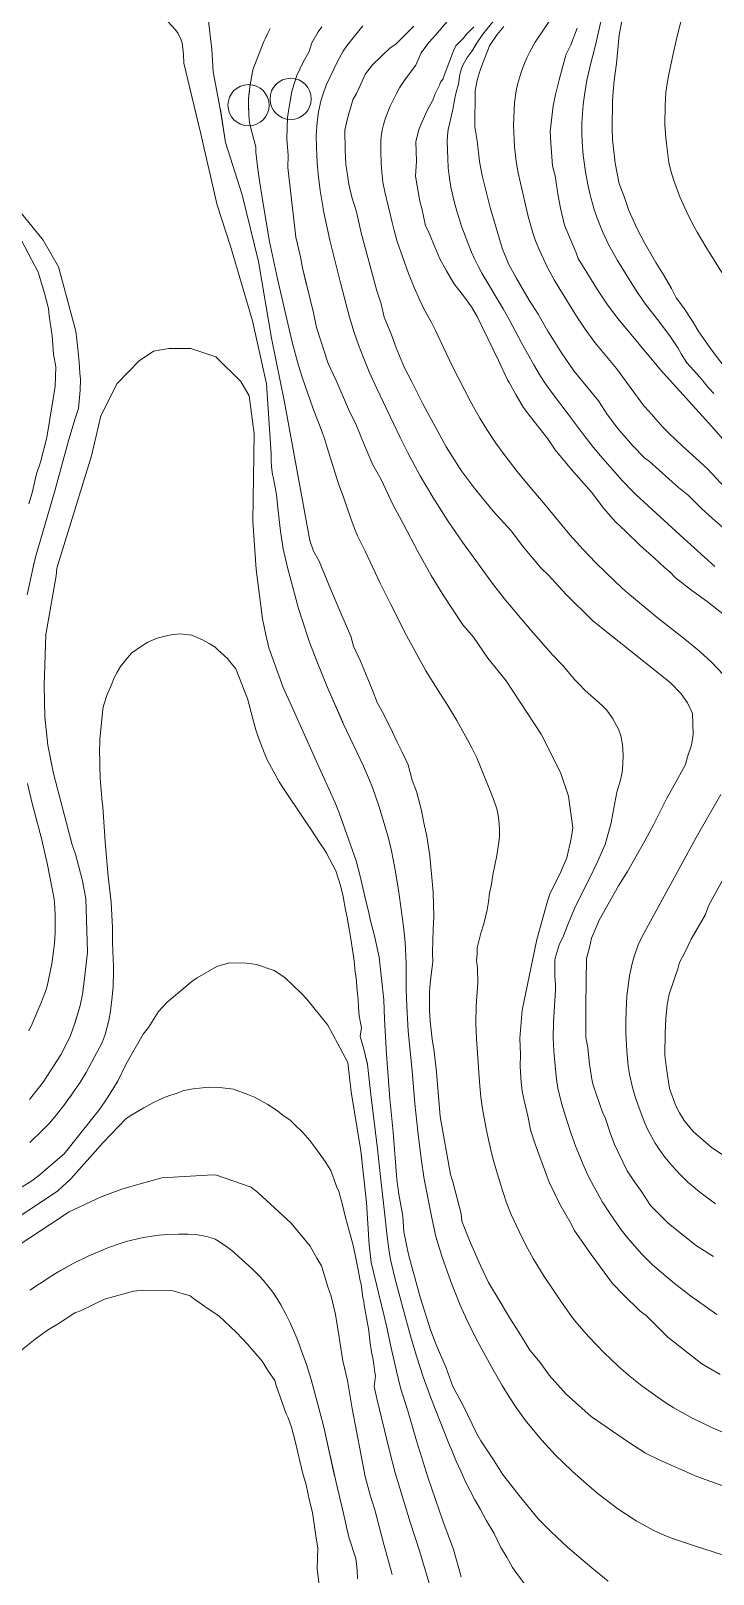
# Model space of a CAD drawing. Header units: metres. Extents: x 548946 to 557077, y 1838800 to 1845419.
# Drawn here: x 552328 to 552560, y 1842177 to 1842701 of the extents above; entities that cross this region are included whole.
import ezdxf

# ---------------------------------------------------------------- set-up
doc = ezdxf.new("R2010")
doc.units = ezdxf.units.M
doc.header["$LTSCALE"] = 28
doc.header["$PDMODE"] = 32
doc.header["$PDSIZE"] = 14
doc.layers.add('1', color=7, linetype='Continuous', lineweight=13)
doc.layers.add('2', color=7, linetype='Continuous', lineweight=13)

msp = doc.modelspace()

# ---------------------------------------------------------------- linework, layer by layer
at = {"layer": '1'}
for points in [[(552327.3, 1842734.27), (552333.55, 1842732.95), (552337.24, 1842731.85), (552346.67, 1842729.37), (552349.63, 1842727.93), (552355.43, 1842726.05), (552362.13, 1842723.01), (552365.87, 1842721.4), (552371.29, 1842718.47), (552374.25, 1842717.03), (552377.27, 1842715.08), (552378.89, 1842714.25), (552379.73, 1842713.59), (552381.46, 1842711.75), (552384.26, 1842709.53), (552387.39, 1842706.59), (552388.56, 1842705.2), (552389.25, 1842699.18), (552389.85, 1842694.53), (552390.2, 1842686.86), (552392.67, 1842674.32), (552392.71, 1842674.08)], [(552384.4, 1842672.82), (552380.27, 1842689.77), (552380.13, 1842692.75), (552379.68, 1842696.69), (552379.21, 1842698.13), (552378.31, 1842699.93), (552377.47, 1842701.13), (552374.86, 1842703.92), (552371.13, 1842706.89), (552370.14, 1842707.67), (552366.89, 1842709.89), (552364.63, 1842711.33), (552361.41, 1842713.36), (552358.97, 1842714.58), (552357.79, 1842715.34), (552356.65, 1842715.71), (552349.26, 1842718.35), (552344.07, 1842719.26), (552339.49, 1842720.03), (552335.15, 1842720.43), (552332.54, 1842720.53), (552328.8, 1842720.1), (552326.15, 1842719.7)], [(552527.7, 1842694.49), (552528.16, 1842699.42), (552529.09, 1842704.61), (552529.47, 1842707.96), (552530.62, 1842713.43), (552531.46, 1842716.87)], [(552519.36, 1842693.23), (552520.44, 1842697.38), (552522.14, 1842704.97), (552523.79, 1842711.65)], [(552388.78, 1842703.3), (552389.25, 1842699.18), (552389.85, 1842694.53), (552390.2, 1842686.86), (552392.67, 1842674.32), (552394.42, 1842662.82), (552400.06, 1842645.06), (552405.69, 1842622.47), (552410.08, 1842596.41), (552414.46, 1842574.7), (552423.1, 1842527.73), (552424.28, 1842524.05), (552426.19, 1842520.72), (552429.52, 1842512.61)], [(552416.56, 1842677.68), (552416.99, 1842680.15), (552417.71, 1842682.77), (552418.65, 1842685.67), (552420.69, 1842689.97), (552422.8, 1842693.77), (552423.74, 1842696.67), (552425.85, 1842700.47), (552427.18, 1842702.15)], [(552439.68, 1842681.18), (552441.96, 1842686.2), (552444.4, 1842689.28), (552450.35, 1842695.04), (552452.24, 1842696.27), (552458.41, 1842702.32)], [(552454.92, 1842683.49), (552455.86, 1842684.9), (552459.04, 1842689.09), (552460.93, 1842693.33), (552462.76, 1842695.96), (552463.54, 1842696.92), (552465.79, 1842699.26), (552470.33, 1842704.7)], [(552478.75, 1842702.2), (552476.25, 1842699.63), (552475.14, 1842698.23), (552472.64, 1842695.66), (552471.81, 1842694.04), (552468.72, 1842685.57)], [(552474.17, 1842686.4), (552474.59, 1842687.94), (552475.05, 1842689.11), (552476.55, 1842691.68), (552478.17, 1842694.02), (552479.88, 1842696.8), (552481.6, 1842699.32), (552482.68, 1842700.73), (552485.71, 1842704.45)], [(552495.96, 1842689.69), (552496.74, 1842691.59), (552497.76, 1842693.67), (552499.64, 1842696.9), (552506.21, 1842706.68)], [(552513.88, 1842701.65), (552511.72, 1842696.07), (552510.06, 1842692.83), (552509.78, 1842691.78)], [(552419.23, 1842504.63), (552415.47, 1842518.51), (552414.01, 1842524.92), (552413.13, 1842530.9), (552412.24, 1842538.65), (552411.8, 1842543.34), (552410.78, 1842548.77), (552410.42, 1842550.13), (552410.02, 1842552.77), (552409.97, 1842554.96), (552409.92, 1842557.15), (552408.34, 1842580.91), (552403.56, 1842602.33), (552396.18, 1842627.64), (552391.61, 1842641.57), (552385.98, 1842666.31), (552380.27, 1842689.77), (552380.13, 1842692.75), (552379.68, 1842696.69), (552379.21, 1842698.13), (552378.31, 1842699.93), (552377.47, 1842701.13)], [(552409.55, 1842701.6), (552408.83, 1842700.03), (552407.85, 1842698.12), (552407.46, 1842697.17), (552405.6, 1842692.57), (552404.6, 1842689.96), (552403.77, 1842687.57), (552402.74, 1842681.77), (552402.29, 1842677.82), (552402.25, 1842676.42), (552402.27, 1842675.52)], [(552509.78, 1842691.78), (552507.75, 1842684.18), (552506.54, 1842679.21), (552505.71, 1842675.31), (552504.68, 1842666.55), (552504.86, 1842662.76), (552505.5, 1842654.96), (552506.41, 1842651.5), (552507.43, 1842644.76), (552508.17, 1842640.52), (552509.58, 1842634.84), (552513.46, 1842625.38), (552514.19, 1842623.43), (552521.03, 1842612.52)], [(552558.6, 1842579.45), (552555.64, 1842583.05), (552551.13, 1842588.02), (552549.14, 1842591.11), (552547.99, 1842593.15), (552545.49, 1842596.89), (552541.9, 1842601.75), (552536.75, 1842608.46), (552533.65, 1842612.98), (552530.45, 1842618.01), (552527.55, 1842622.83), (552524.65, 1842627.99), (552522.45, 1842632.67), (552520.67, 1842637.2), (552519.66, 1842640.1), (552518.46, 1842644.15), (552518.12, 1842645.55), (552517.46, 1842648.62), (552516.71, 1842652.94), (552515.9, 1842658.57), (552515.5, 1842663.11), (552515.41, 1842666.17), (552515.43, 1842669.39), (552515.89, 1842675.73), (552516.41, 1842679.76), (552517.18, 1842684.05), (552518.71, 1842690.72), (552519.36, 1842693.23)], [(552565.45, 1842584.52), (552559.46, 1842592.48), (552555.2, 1842598.6), (552553.01, 1842602.16), (552549.93, 1842606.89), (552547.52, 1842610.17), (552545.89, 1842613.28), (552543.37, 1842617.57), (552540.57, 1842622.08), (552536.75, 1842628.75), (552534.17, 1842633.54), (552531.42, 1842639.83), (552529.9, 1842644.23), (552528.1, 1842648.85), (552526.8, 1842655.82), (552525.88, 1842663.84), (552525.7, 1842667.63), (552525.89, 1842677.06), (552526.05, 1842680.12), (552526.37, 1842683.97), (552527.24, 1842689.66), (552527.7, 1842694.49)], [(552560.59, 1842518.89), (552550.03, 1842528.4), (552533.93, 1842543.2), (552532.74, 1842544.35), (552529.17, 1842548.11), (552521.83, 1842556.48), (552519.41, 1842559.35), (552516.23, 1842563.38), (552510.84, 1842570.66), (552505.46, 1842577.61), (552503.34, 1842580.62), (552501.43, 1842583.53), (552499.13, 1842587.33), (552494.78, 1842595.05), (552490.8, 1842602.75), (552488.74, 1842606.42), (552481.52, 1842618.45), (552480.23, 1842620.83), (552478.97, 1842623.38), (552477.95, 1842625.66), (552476.71, 1842628.75), (552474.7, 1842634.15), (552472.98, 1842639.57), (552472.11, 1842642.8), (552471.06, 1842647.29), (552470.56, 1842649.87), (552470.33, 1842651.54), (552470.06, 1842654.24), (552469.88, 1842657.46), (552469.73, 1842663.22), (552469.81, 1842665.12), (552470.04, 1842667.3), (552471.6, 1842674.08), (552472.17, 1842677.21), (552472.78, 1842680.01), (552473.5, 1842682.62), (552474.05, 1842685.94), (552474.17, 1842686.4)], [(552563.89, 1842545.82), (552558.22, 1842551.97), (552555.44, 1842554.57), (552549.35, 1842560.02), (552545.11, 1842564.01), (552542.98, 1842566.24), (552538.23, 1842571.62), (552536.44, 1842573.41), (552527.19, 1842586.12), (552519.86, 1842594.96), (552516.53, 1842599.5), (552513.63, 1842603.91), (552507.65, 1842613.6), (552506.07, 1842616.22), (552503.76, 1842620.43), (552500.92, 1842626.51), (552499.74, 1842629.48), (552498.79, 1842632.14), (552497.17, 1842637.79), (552494.56, 1842649.03), (552493.82, 1842652.51), (552493.18, 1842656.4), (552492.6, 1842661.44), (552492.42, 1842663.79), (552492.27, 1842668.73), (552492.61, 1842676.28), (552493.15, 1842680.46), (552493.59, 1842682.53), (552494.58, 1842685.97), (552495.25, 1842687.95), (552495.96, 1842689.69)], [(552495.68, 1842525.42), (552491.48, 1842531.03), (552485.38, 1842537.7), (552478.89, 1842545.6), (552474.41, 1842551.44), (552469.42, 1842559.51), (552461.4, 1842574.09), (552457.75, 1842581.55), (552455.17, 1842586.33), (552452.36, 1842593.13), (552450.84, 1842597.53), (552448.37, 1842603.6), (552447.35, 1842608.05), (552445.83, 1842612.45), (552440.52, 1842632.17), (552438.94, 1842639.36), (552437.36, 1842644.26), (552436.34, 1842648.72), (552435.32, 1842655.46), (552435.02, 1842660.26), (552435, 1842667.11), (552435.82, 1842671.02), (552437.64, 1842677.32), (552438.92, 1842679.5), (552439.68, 1842681.18)], [(552520.05, 1842520.28), (552515.85, 1842524.64), (552511.41, 1842529.62), (552503.55, 1842539.19), (552496.69, 1842547.26), (552493.48, 1842551.18), (552489.02, 1842556.95), (552486.21, 1842560.77), (552483.15, 1842565.35), (552480.78, 1842569.28), (552477.55, 1842575.13), (552473.39, 1842583.02), (552471.42, 1842587.01), (552465.76, 1842598.98), (552464.23, 1842601.98), (552461.83, 1842606.37), (552460.4, 1842609.27), (552458.47, 1842613.68), (552456.58, 1842618.4), (552452.78, 1842629.24), (552451.67, 1842633), (552450.98, 1842635.69), (552448.54, 1842646.14), (552447.91, 1842649.39), (552447.47, 1842652.8), (552447.28, 1842655.75), (552447.16, 1842659.81), (552447.22, 1842663.45), (552447.34, 1842664.94), (552447.66, 1842667.06), (552448.16, 1842669.34), (552448.72, 1842671.22), (552450.32, 1842675.23), (552452.35, 1842679.27), (552453.56, 1842681.43), (552454.92, 1842683.49)], [(552468.72, 1842685.57), (552468.33, 1842684.5), (552467.44, 1842683.38), (552467.05, 1842682.32), (552465.61, 1842679.36), (552464.84, 1842677.24), (552462.95, 1842673.72), (552461.13, 1842669.7), (552460.13, 1842667.3), (552459.09, 1842663.11), (552459.33, 1842656.53), (552458.9, 1842651.4), (552459.53, 1842648.17), (552460.38, 1842642.93), (552461.23, 1842639.98), (552462.36, 1842634.52), (552463.31, 1842632.85), (552467.19, 1842623.38), (552469.43, 1842619.32), (552471.96, 1842615.04), (552475.54, 1842610.37), (552477.95, 1842607.08), (552479.86, 1842603.74), (552487.15, 1842588.83), (552490.19, 1842582.31), (552490.8, 1842581.37), (552493.05, 1842577.3), (552495.57, 1842573.02), (552497.98, 1842569.74), (552503.91, 1842562.29)], [(552402.57, 1842680.25), (552402.29, 1842677.82), (552402.25, 1842676.42), (552402.33, 1842672.24), (552402.54, 1842669.57), (552403.45, 1842665.98), (552404.09, 1842663.86), (552404.69, 1842661.23), (552404.78, 1842659.55), (552405.43, 1842653.82), (552405.96, 1842649.81), (552406.73, 1842644.89), (552408.42, 1842634.53), (552409.42, 1842629.2), (552412.04, 1842616.52), (552417.12, 1842595.01), (552419.21, 1842587.16), (552420.57, 1842582.87), (552424.11, 1842572.76), (552426.92, 1842565.42), (552427.24, 1842564.5)], [(552402.27, 1842675.52), (552402.33, 1842672.24), (552402.54, 1842669.57), (552403.45, 1842665.98), (552404.09, 1842663.86), (552404.69, 1842661.23), (552404.78, 1842659.55), (552405.43, 1842653.82), (552405.96, 1842649.81), (552406.73, 1842644.89), (552408.42, 1842634.53), (552409.42, 1842629.2), (552412.04, 1842616.52), (552417.12, 1842595.01), (552419.21, 1842587.16), (552420.57, 1842582.87), (552424.11, 1842572.76), (552426.92, 1842565.42), (552428.12, 1842561.96), (552428.92, 1842559.24), (552432.85, 1842546.95), (552434.4, 1842542.82), (552436.94, 1842535.14), (552438.21, 1842531.82), (552439.27, 1842529.35), (552441.87, 1842524.07), (552447.01, 1842513.18), (552450.41, 1842506.21), (552455.95, 1842495.49), (552462.51, 1842483.49), (552467.41, 1842475.5)], [(552494.56, 1842353.12), (552494.43, 1842358.69), (552495.13, 1842368.17), (552495.71, 1842370.94), (552500.2, 1842392.24), (552503.81, 1842405.22), (552504.59, 1842407.62), (552508.3, 1842415.16), (552510.29, 1842419.96), (552511.83, 1842426.49), (552512.43, 1842430.12), (552510.95, 1842440.87), (552508.24, 1842448.95), (552501.68, 1842461.92), (552489.69, 1842480.11), (552483.47, 1842487.79), (552478.6, 1842494.85), (552475.07, 1842499.02), (552468.29, 1842509.42), (552464.25, 1842515.82), (552459.77, 1842523.95), (552454.89, 1842533.3), (552451.35, 1842539.76), (552447.31, 1842548.44), (552444.45, 1842553.45), (552441.7, 1842559.74), (552438.83, 1842567.03), (552436.19, 1842572.32), (552432.03, 1842582.01), (552429.34, 1842587.8), (552425.39, 1842600.05), (552424.32, 1842605.01), (552420.53, 1842620.33), (552419.85, 1842624.06), (552418.32, 1842630.75), (552415.63, 1842654.33), (552415.67, 1842658.4), (552415.26, 1842664.19), (552415.46, 1842671.33), (552416.56, 1842677.68)], [(552419.23, 1842504.63), (552415.47, 1842518.51), (552414.01, 1842524.92), (552413.13, 1842530.9), (552412.24, 1842538.65), (552411.8, 1842543.34), (552410.78, 1842548.77), (552410.42, 1842550.13), (552410.02, 1842552.77), (552409.97, 1842554.96), (552409.92, 1842557.15), (552408.34, 1842580.91), (552403.56, 1842602.33), (552396.18, 1842627.64), (552391.61, 1842641.57), (552385.98, 1842666.31), (552384.4, 1842672.82)], [(552392.71, 1842674.08), (552394.42, 1842662.82), (552400.06, 1842645.06), (552405.69, 1842622.47), (552410.08, 1842596.41), (552414.46, 1842574.7), (552423.1, 1842527.73), (552424.28, 1842524.05), (552426.19, 1842520.72), (552430.07, 1842511.25), (552433.55, 1842503.01), (552436.98, 1842495.27), (552437.88, 1842491.82), (552440.24, 1842486.75), (552441.98, 1842482.63), (552444.46, 1842476.56), (552445.92, 1842472.66), (552448.16, 1842468.6), (552451.14, 1842462.59), (552452.82, 1842458.97), (552454.45, 1842455.85), (552456.47, 1842451.51), (552457.83, 1842446.33), (552459.29, 1842442.43), (552461.04, 1842436.03), (552461.78, 1842431.79), (552462.8, 1842427.34), (552463.82, 1842420.59), (552464.98, 1842408.27), (552465.17, 1842399.91), (552464.91, 1842395.56), (552464.76, 1842387.92), (552464.89, 1842384.63), (552464.07, 1842378.44), (552463.75, 1842374.59), (552463.71, 1842368.24), (552463.89, 1842364.45), (552464.58, 1842358.43), (552465.32, 1842354.19), (552466.13, 1842347.17), (552467.35, 1842332.06), (552470.87, 1842312.39), (552471.66, 1842309.94), (552474.42, 1842299.08), (552474.71, 1842296.57), (552477.24, 1842290), (552481.01, 1842281.54)], [(552421.97, 1842614.49), (552420.53, 1842620.33), (552419.85, 1842624.06), (552418.32, 1842630.75), (552415.63, 1842654.33), (552415.64, 1842655.17)], [(552328.14, 1842541.78), (552328.77, 1842543.87), (552330.31, 1842550.4), (552331.63, 1842554.36), (552333.72, 1842562.73), (552335.86, 1842575.17), (552336.56, 1842580.08), (552336.82, 1842586.71), (552336.08, 1842590.95), (552335.62, 1842597.25), (552334.59, 1842603.99), (552334.3, 1842606.5), (552332.95, 1842611.68), (552330.86, 1842618.81), (552328.62, 1842622.87), (552325.03, 1842629.83), (552320.71, 1842636.45), (552318.3, 1842639.73), (552310.97, 1842648.29), (552305.46, 1842654.08)], [(552315.24, 1842651.68), (552322.28, 1842642.27), (552332.49, 1842629.73), (552337.77, 1842620.67), (552343.59, 1842598.76), (552343.92, 1842595.8), (552344.26, 1842592.85), (552344.78, 1842588.32), (552345.01, 1842584.55), (552345.15, 1842582.47), (552345.08, 1842578.77), (552344.5, 1842572.55), (552343.36, 1842569.11), (552341.28, 1842562.06), (552339.17, 1842554.49), (552336.53, 1842544.55), (552329.89, 1842522.01), (552329.15, 1842518.89)], [(552322.28, 1842642.27), (552332.49, 1842629.73), (552337.77, 1842620.67), (552343.59, 1842598.76), (552343.92, 1842595.8), (552344.26, 1842592.85), (552344.78, 1842588.32), (552345.01, 1842584.55), (552345.15, 1842582.47), (552345.08, 1842578.77), (552344.5, 1842572.55), (552343.36, 1842569.11), (552341.28, 1842562.06), (552339.17, 1842554.49), (552336.53, 1842544.55), (552329.89, 1842522.01), (552329.09, 1842518.65), (552327.1, 1842509.3)], [(552327.66, 1842540.18), (552328.77, 1842543.87), (552330.31, 1842550.4), (552331.63, 1842554.36), (552333.72, 1842562.73), (552335.86, 1842575.17), (552336.56, 1842580.08), (552336.82, 1842586.71), (552336.08, 1842590.95), (552335.62, 1842597.25), (552334.59, 1842603.99), (552334.3, 1842606.5), (552332.95, 1842611.68), (552330.86, 1842618.81), (552328.62, 1842622.87), (552325.03, 1842629.83)], [(552521.03, 1842612.52), (552524.11, 1842607.79), (552527.7, 1842603.12), (552542.14, 1842585.72), (552559.6, 1842566.37), (552572.75, 1842551.36)], [(552560.23, 1842577.59), (552558.6, 1842579.45)], [(552503.91, 1842562.29), (552506.38, 1842558.5), (552511.97, 1842551.77), (552518.69, 1842544.16), (552522.89, 1842538.54), (552526.7, 1842534.15), (552530.39, 1842530.76), (552535.25, 1842525.98), (552540.06, 1842521.7), (552543.47, 1842518.54), (552545.43, 1842516.98), (552547.16, 1842515.15), (552552.75, 1842510.71), (552558.01, 1842506.99), (552570.87, 1842496.77)], [(552560.09, 1842284.54), (552554.33, 1842288.2), (552544.83, 1842295.76), (552538.79, 1842301.92), (552535.71, 1842306.65), (552533.3, 1842309.94), (552530.83, 1842313.72), (552526.51, 1842322.62), (552525.05, 1842326.52), (552523.47, 1842331.42), (552522.46, 1842333.6), (552519.42, 1842342.39), (552518.97, 1842344.12), (552518.06, 1842349.86), (552517.43, 1842355.38), (552516.75, 1842359.11), (552516.77, 1842370.04), (552516.99, 1842385.82), (552518.09, 1842389.5), (552518.75, 1842392.63), (552521.35, 1842398.77), (552527.89, 1842410.44), (552530.89, 1842415.36), (552536.82, 1842425.69), (552539.76, 1842431.11), (552544.3, 1842440.27), (552546.63, 1842444.35), (552550.62, 1842451.67), (552551.33, 1842454.29), (552552.66, 1842458.25), (552553.26, 1842461.88), (552552.96, 1842468.96), (552551.27, 1842472.58), (552549.15, 1842475.64), (552545.4, 1842479.53), (552519.12, 1842500.4), (552509.95, 1842509.52), (552504.13, 1842515.97), (552501.56, 1842518.47), (552495.68, 1842525.42)], [(552563.58, 1842482.12), (552559.43, 1842486.45), (552555.54, 1842490.02), (552554.16, 1842491.19), (552550.41, 1842494.24), (552541.01, 1842501.59), (552531.64, 1842509.33), (552529.3, 1842511.39), (552523.79, 1842516.57), (552520.05, 1842520.28)], [(552567.05, 1842182.05), (552553.72, 1842186.27), (552546.17, 1842188.83), (552543.58, 1842189.85), (552539.94, 1842191.49), (552533.94, 1842194.77), (552527.66, 1842198.86), (552520.96, 1842204.01), (552517.87, 1842206.6), (552512.16, 1842211.64), (552506.43, 1842217.19), (552501.82, 1842222.21), (552496.64, 1842228.46), (552493.31, 1842232.98), (552490.78, 1842236.89), (552488.4, 1842240.75), (552484.74, 1842247.05), (552480.17, 1842255.64), (552477.1, 1842261.63), (552474.15, 1842268.1), (552470.97, 1842276.09), (552467.9, 1842284.63), (552465.84, 1842291.39), (552464.58, 1842297.18), (552461.9, 1842310.87), (552460.88, 1842317.85), (552459.73, 1842327.05), (552458.76, 1842336.51), (552457.77, 1842347.64), (552456.44, 1842361.13), (552456.01, 1842369.6), (552455.84, 1842375.37), (552455.77, 1842384.02), (552455.41, 1842391.32), (552454.85, 1842396.62), (552453.89, 1842404.13), (552453.15, 1842409.14), (552451.9, 1842416.48), (552450.79, 1842422.36), (552449.86, 1842426.22), (552448.7, 1842430.45), (552446.49, 1842437.6), (552444.33, 1842443.88), (552443.32, 1842446.37), (552441.24, 1842451.1), (552434.42, 1842465.62), (552429.33, 1842477.2), (552425.21, 1842487.3), (552422.97, 1842493.19), (552420.3, 1842501.08), (552419.23, 1842504.63)], [(552434.24, 1842466.03), (552429.33, 1842477.2), (552425.21, 1842487.3), (552422.97, 1842493.19), (552420.3, 1842501.08), (552419.23, 1842504.63)], [(552356.65, 1842481.11), (552357.63, 1842483.01), (552358.81, 1842484.95), (552361.07, 1842487.8), (552362.67, 1842489.58), (552365.9, 1842491.84), (552368.04, 1842493.19), (552371.28, 1842494.55), (552374.87, 1842495.46), (552375.94, 1842495.69), (552379.09, 1842496.05), (552383.03, 1842495.6), (552386.61, 1842494.01), (552388.85, 1842492.77), (552390.89, 1842491.51), (552391.79, 1842490.62), (552395.23, 1842487.52), (552395.83, 1842486.69), (552397.92, 1842484.13), (552401.01, 1842476.3), (552401.87, 1842474.01), (552403.75, 1842467.14), (552404.77, 1842463.46), (552405.24, 1842462.02), (552405.86, 1842460.09), (552407.56, 1842455.7), (552408.79, 1842452.75), (552411.17, 1842448.53), (552412.69, 1842445.71), (552414.39, 1842443.11), (552420.77, 1842433.56), (552423.65, 1842429.3), (552426.31, 1842425.21), (552428.1, 1842422.72), (552428.73, 1842421.5), (552431.91, 1842415.58), (552433.48, 1842410.57), (552434.41, 1842406.78), (552435.13, 1842402.27), (552435.73, 1842399.65), (552436.46, 1842395.84), (552437.13, 1842391.73), (552437.67, 1842387.9), (552437.91, 1842386.63), (552438.23, 1842383.87), (552438.32, 1842382.18), (552438.88, 1842378.16), (552439.02, 1842376.08), (552439.27, 1842373.91), (552439.43, 1842371.63), (552439.59, 1842369.36), (552439.84, 1842366.29), (552440.38, 1842363.36), (552440.6, 1842362.29), (552440.22, 1842359.23), (552441.32, 1842355.48), (552442.65, 1842349.81), (552443.75, 1842339.57), (552446.03, 1842321.18), (552447.02, 1842311.57), (552448.32, 1842300.61), (552449.29, 1842291.31), (552449.9, 1842287.11), (552450.51, 1842283.6), (552451.96, 1842277.3)], [(552356.65, 1842481.11), (552357.63, 1842483.01), (552358.81, 1842484.95), (552361.07, 1842487.8), (552362.67, 1842489.58), (552365.9, 1842491.84), (552368.04, 1842493.19), (552371.28, 1842494.55), (552374.87, 1842495.46), (552375.94, 1842495.69), (552379.09, 1842496.05), (552383.03, 1842495.6), (552386.61, 1842494.01), (552388.85, 1842492.77), (552390.89, 1842491.51), (552391.79, 1842490.62), (552395.23, 1842487.52), (552395.83, 1842486.69), (552397.92, 1842484.13), (552401.01, 1842476.3), (552401.87, 1842474.01), (552403.75, 1842467.14), (552404.77, 1842463.46), (552405.24, 1842462.02), (552405.86, 1842460.09), (552407.56, 1842455.7), (552408.79, 1842452.75), (552411.17, 1842448.53), (552412.69, 1842445.71), (552414.39, 1842443.11), (552420.77, 1842433.56), (552423.65, 1842429.3), (552426.31, 1842425.21), (552428.1, 1842422.72), (552428.73, 1842421.5), (552431.91, 1842415.58), (552433.48, 1842410.57), (552434.41, 1842406.78), (552435.13, 1842402.27), (552435.73, 1842399.65), (552436.46, 1842395.84), (552437.13, 1842391.73), (552437.67, 1842387.9), (552437.91, 1842386.63), (552438.23, 1842383.87), (552438.32, 1842382.18), (552438.88, 1842378.16), (552439.02, 1842376.08), (552439.27, 1842373.91), (552439.43, 1842371.63), (552439.59, 1842369.36), (552439.84, 1842366.29), (552440.38, 1842363.36), (552440.6, 1842362.29), (552440.22, 1842359.23), (552441.32, 1842355.48), (552442.62, 1842349.96)], [(552328.05, 1842323.29), (552332.21, 1842327.33), (552334.73, 1842329.98), (552336.98, 1842332.56), (552339.52, 1842335.81), (552342.38, 1842339.77), (552345.16, 1842343.87), (552347.09, 1842347.02), (552352.57, 1842357.2), (552353.55, 1842360.01), (552354.8, 1842364.74), (552355.34, 1842367.9), (552355.98, 1842372.76), (552356.27, 1842376.29), (552356.39, 1842381.39), (552356.38, 1842383.18), (552356.21, 1842388.15), (552356.03, 1842391.52), (552356.08, 1842396.32), (552355.59, 1842404.95), (552354.6, 1842413.61), (552353.55, 1842425.37), (552352.79, 1842437.26), (552352.5, 1842438.92), (552352.04, 1842445.55), (552351.86, 1842447.13), (552351.74, 1842450.81), (552351.73, 1842453.5), (552351.61, 1842455.38), (552351.77, 1842460.09), (552352.79, 1842470.39), (552353.05, 1842471.61), (552354.31, 1842475.45), (552355.33, 1842477.86), (552356.65, 1842481.11)], [(552341.78, 1842338.93), (552342.38, 1842339.77), (552345.16, 1842343.87), (552347.09, 1842347.02), (552352.57, 1842357.2), (552353.55, 1842360.01), (552354.8, 1842364.74), (552355.34, 1842367.9), (552355.98, 1842372.76), (552356.27, 1842376.29), (552356.39, 1842381.39), (552356.38, 1842383.18), (552356.21, 1842388.15), (552356.03, 1842391.52), (552356.08, 1842396.32), (552355.59, 1842404.95), (552354.6, 1842413.61), (552353.55, 1842425.37), (552352.79, 1842437.26), (552352.5, 1842438.92), (552352.04, 1842445.55), (552351.86, 1842447.13), (552351.74, 1842450.81), (552351.73, 1842453.5), (552351.61, 1842455.38), (552351.77, 1842460.09), (552352.79, 1842470.39), (552353.05, 1842471.61), (552354.31, 1842475.45), (552355.33, 1842477.86), (552356.65, 1842481.11)], [(552467.41, 1842475.5), (552469.65, 1842472.05), (552472.95, 1842466.58), (552477.15, 1842459.06), (552478.08, 1842457.26), (552479.73, 1842453.9), (552481.08, 1842450.89), (552485.43, 1842439.92), (552486.55, 1842436.61), (552486.88, 1842435.1), (552487.27, 1842432.71), (552487.52, 1842429.73), (552487.44, 1842427.12), (552487.18, 1842424.5), (552486.53, 1842420.69), (552485.17, 1842414.17), (552484.71, 1842411.02), (552484.09, 1842407.9), (552483.78, 1842405.04), (552483.26, 1842402.34), (552482.14, 1842397.49), (552481.16, 1842394.34), (552479.89, 1842389.34), (552479.84, 1842387.25), (552479.67, 1842385.13), (552479.98, 1842382.57), (552480.17, 1842377.55), (552479.55, 1842369.73), (552479.47, 1842363.72), (552479.66, 1842358.51), (552480.68, 1842343.85), (552481.14, 1842338.68), (552481.65, 1842334.77), (552483.09, 1842327.34), (552484.69, 1842320.2), (552485.6, 1842316.74), (552487.82, 1842309.09), (552489.87, 1842302.85), (552491.44, 1842298.89), (552495.07, 1842291.11), (552497.1, 1842287.15), (552498.92, 1842283.87), (552502.68, 1842277.79), (552508.29, 1842269.36), (552509.84, 1842267.16), (552511.98, 1842264.2), (552513.76, 1842261.92), (552517.81, 1842257.26), (552523.07, 1842251.82), (552527.77, 1842247.38), (552531.29, 1842244.29), (552535.86, 1842240.71), (552541.34, 1842236.71), (552543.97, 1842234.89), (552546.62, 1842233.18), (552552.28, 1842230.05), (552559.19, 1842226.65), (552563.15, 1842224.87)], [(552327.2, 1842445.16), (552328.71, 1842438.83), (552331.91, 1842426.52), (552333.87, 1842418.11), (552335.72, 1842408.84), (552336.22, 1842405.86), (552336.52, 1842403.16), (552336.64, 1842400.17), (552336.59, 1842394.63), (552336.34, 1842390.82), (552335.85, 1842386.61), (552335.41, 1842383.93), (552333.88, 1842376.35), (552333.37, 1842374.53), (552331.76, 1842370.51), (552328.81, 1842363.58), (552327.64, 1842361.18)], [(552560.87, 1842302.49), (552555.52, 1842306.44), (552553.31, 1842308.21), (552551.42, 1842309.87), (552548.96, 1842312.25), (552547.2, 1842314.15), (552545.17, 1842316.41), (552543.31, 1842318.73), (552541.64, 1842321.06), (552540.37, 1842323.06), (552537.99, 1842327.34), (552536.83, 1842329.85), (552534.87, 1842334.93), (552533.56, 1842338.83), (552532.63, 1842341.91), (552531.6, 1842346.47), (552531.17, 1842349.22), (552530.66, 1842354.45), (552530.39, 1842360.34), (552530.37, 1842364.03), (552530.47, 1842368.04), (552530.75, 1842373.04), (552531.65, 1842379.9), (552532.54, 1842384.07), (552533.17, 1842386.49), (552534.62, 1842390.38), (552535.96, 1842393.23), (552538.6, 1842398.26), (552554.28, 1842426.84), (552562.63, 1842441.51)], [(552565.55, 1842416.63), (552558.4, 1842403.62), (552557.47, 1842400.72), (552552.59, 1842392.28), (552550.54, 1842387.98), (552548.65, 1842384.46), (552548.1, 1842382.62), (552545.07, 1842373.63), (552544.46, 1842370.01), (552543.98, 1842365.38), (552543.77, 1842360.53), (552543.63, 1842352.89), (552544.15, 1842348.37), (552545.17, 1842341.63), (552547.36, 1842335.78), (552548.65, 1842333.39), (552550.22, 1842330.78), (552553.19, 1842327.05), (552559.4, 1842321.66), (552570.41, 1842314.28)], [(552320.65, 1842305.27), (552328.72, 1842310.25), (552331.06, 1842312.05), (552339.62, 1842319.38), (552343.62, 1842324.41), (552351.61, 1842334.47), (552354.22, 1842338.33), (552357.88, 1842344.08), (552360.76, 1842350), (552366.47, 1842360.06), (552368.25, 1842362.29), (552371.69, 1842367.77), (552374.63, 1842370.9), (552382.97, 1842377.95), (552384.86, 1842379.18), (552391.54, 1842383), (552395.72, 1842384.24), (552401.57, 1842384.15), (552404.92, 1842383.77), (552411, 1842381.67), (552414.58, 1842379.28), (552420.29, 1842373.84), (552422.02, 1842372)], [(552340.68, 1842320.71), (552343.62, 1842324.41), (552351.61, 1842334.47), (552354.22, 1842338.33), (552357.88, 1842344.08), (552360.76, 1842350), (552366.47, 1842360.06), (552368.25, 1842362.29), (552371.69, 1842367.77), (552374.63, 1842370.9), (552382.97, 1842377.95), (552384.86, 1842379.18), (552391.54, 1842383), (552395.72, 1842384.24), (552401.57, 1842384.15), (552404.92, 1842383.77), (552411, 1842381.67), (552414.58, 1842379.28), (552420.29, 1842373.84), (552422.02, 1842372)], [(552422.02, 1842372), (552429.13, 1842363.16), (552435.92, 1842350.47), (552437.07, 1842340.44), (552440.37, 1842320.49), (552442.37, 1842302.93), (552443.26, 1842288.55), (552443.95, 1842282.53), (552449.26, 1842260.53), (552450.39, 1842255.07), (552452.49, 1842245.65), (552453.9, 1842239.97), (552456.32, 1842232.12), (552459.26, 1842222.03), (552463.26, 1842209.28), (552468.21, 1842194.85), (552471.87, 1842185.11), (552474.46, 1842175.75)], [(552422.02, 1842372), (552429.13, 1842363.16), (552435.92, 1842350.47), (552437.07, 1842340.44), (552440.37, 1842320.49), (552440.68, 1842317.75)], [(552562.38, 1842244.51), (552556.13, 1842248.11), (552544.67, 1842257.22), (552537.23, 1842264.5), (552535.27, 1842266.05), (552529.57, 1842271.5), (552525.82, 1842275.39), (552518.59, 1842285.23), (552512.82, 1842293.46), (552511.81, 1842295.64), (552508, 1842302.31), (552504.35, 1842309.77), (552499.57, 1842322.69), (552497.99, 1842327.59), (552497.25, 1842331.83), (552495.84, 1842337.51), (552495.22, 1842340.74), (552494.87, 1842343.75), (552494.52, 1842349.05), (552494.56, 1842353.12)], [(552464.42, 1842170.98), (552460.37, 1842184.26), (552457.15, 1842194.33), (552452.09, 1842211.08), (552450.1, 1842218.58), (552445.86, 1842236.4), (552444.95, 1842240.44), (552445.35, 1842244.08), (552445.12, 1842245.15), (552444.81, 1842247.91), (552444.45, 1842250.17), (552444.03, 1842252.11), (552443.49, 1842255.94), (552443.08, 1842259.49), (552441.5, 1842268.09), (552441.45, 1842269.38), (552441.12, 1842270.54), (552440.49, 1842275.16), (552440.16, 1842276.32), (552439.54, 1842280.04), (552438.85, 1842283.45), (552438.62, 1842284.52), (552437.85, 1842287.83), (552437.29, 1842290.06), (552436.43, 1842293.25), (552435.89, 1842295.29), (552435.05, 1842298.29), (552434.63, 1842300.23), (552434.12, 1842302.07), (552432.9, 1842306.62), (552432.11, 1842308.33), (552430.94, 1842311.59), (552430.18, 1842313.79), (552428.33, 1842316.88), (552425.98, 1842320), (552424.44, 1842322.12), (552423.03, 1842323.95), (552420.73, 1842326.68), (552417.91, 1842329.45), (552416.25, 1842330.96), (552414.07, 1842332.51), (552412.1, 1842334.08), (552408.76, 1842336.19), (552404.29, 1842338.67), (552401.98, 1842339.61), (552397.1, 1842341.34), (552392.54, 1842341.92), (552388.53, 1842342.06), (552385.58, 1842341.72), (552383.41, 1842341.47), (552380.28, 1842340.91), (552377.98, 1842340.05), (552374.53, 1842338.86), (552372.14, 1842337.89), (552369.78, 1842336.72), (552366.68, 1842335.07), (552362.66, 1842332.71), (552360.71, 1842331.39)], [(552438.67, 1842284.29), (552438.62, 1842284.52), (552437.85, 1842287.83), (552437.29, 1842290.06), (552436.43, 1842293.25), (552435.89, 1842295.29), (552435.05, 1842298.29), (552434.63, 1842300.23), (552434.12, 1842302.07), (552432.9, 1842306.62), (552432.11, 1842308.33), (552430.94, 1842311.59), (552430.18, 1842313.79), (552428.33, 1842316.88), (552425.98, 1842320), (552424.44, 1842322.12), (552423.03, 1842323.95), (552420.73, 1842326.68), (552417.91, 1842329.45), (552416.25, 1842330.96), (552414.07, 1842332.51), (552412.1, 1842334.08), (552408.76, 1842336.19), (552404.29, 1842338.67), (552401.98, 1842339.61), (552397.1, 1842341.34), (552392.54, 1842341.92), (552388.53, 1842342.06), (552385.58, 1842341.72), (552383.41, 1842341.47), (552380.28, 1842340.91), (552377.98, 1842340.05), (552374.53, 1842338.86), (552372.14, 1842337.89), (552369.78, 1842336.72), (552366.68, 1842335.07), (552362.66, 1842332.71), (552360.71, 1842331.39)], [(552360.71, 1842331.39), (552352.84, 1842323.29), (552341.96, 1842310.9), (552337.54, 1842306.89), (552330.26, 1842301.96), (552313.52, 1842291.17)], [(552360.71, 1842331.39), (552352.84, 1842323.29), (552341.96, 1842310.9), (552339.98, 1842309.11)], [(552435.06, 1842245.86), (552434.3, 1842249.16), (552433.56, 1842253.39), (552432.48, 1842260.64), (552431.74, 1842264.87), (552430.27, 1842271.06), (552429.14, 1842274.23), (552427.06, 1842281.36), (552425.49, 1842283.98), (552423.24, 1842288.04), (552416.75, 1842295.94), (552405.4, 1842306.32), (552403.16, 1842308.1), (552390.99, 1842312.3), (552388.21, 1842312.23), (552372.82, 1842311.24), (552364.69, 1842309.03), (552359.28, 1842307.4), (552352.21, 1842304.81), (552341.36, 1842299.76), (552321.27, 1842286.53)], [(552450.99, 1842176.62), (552447.94, 1842187.71), (552445.17, 1842198.57), (552443.59, 1842203.47), (552441.84, 1842209.88), (552437.42, 1842233), (552435.83, 1842242.47), (552434.3, 1842249.16), (552433.56, 1842253.39), (552432.48, 1842260.64), (552431.74, 1842264.87), (552430.27, 1842271.06), (552429.14, 1842274.23), (552427.06, 1842281.36), (552425.49, 1842283.98), (552423.24, 1842288.04), (552416.75, 1842295.94), (552405.4, 1842306.32), (552403.16, 1842308.1), (552390.99, 1842312.3), (552388.21, 1842312.23), (552372.82, 1842311.24), (552364.69, 1842309.03), (552359.28, 1842307.4), (552352.21, 1842304.81), (552341.36, 1842299.76), (552339.34, 1842298.43)], [(552451.96, 1842277.3), (552454.62, 1842267.15), (552457.26, 1842257.58), (552459.31, 1842250.73), (552461.59, 1842243.67), (552464.11, 1842236.6), (552470.24, 1842221.05), (552471.42, 1842218.42), (552472.79, 1842215.08), (552474.38, 1842211.7), (552475.96, 1842208.09), (552479.07, 1842201.98), (552481.06, 1842198.63), (552483.06, 1842194.82), (552485.62, 1842190.46), (552487.97, 1842185.8), (552490, 1842182.48), (552491.92, 1842179), (552493.34, 1842176.88), (552496.82, 1842172.21)], [(552481.01, 1842281.54), (552483.7, 1842275.75), (552488.07, 1842268.63), (552490.93, 1842263.62), (552494.01, 1842258.89), (552497.77, 1842252.71), (552501.3, 1842248.54), (552504.32, 1842244.32), (552510.14, 1842237.87), (552518.64, 1842230.2), (552531.33, 1842221.49), (552537.08, 1842217.83), (552541.66, 1842215.56), (552554.5, 1842209.91), (552569.35, 1842204.5), (552579.68, 1842200.85), (552586.32, 1842198.31), (552593.47, 1842195.82), (552611, 1842189.19), (552617.92, 1842186.43), (552625.56, 1842184), (552632.54, 1842180.73), (552640.42, 1842176.3)], [(552324.67, 1842252.37), (552329.79, 1842256.51), (552334.02, 1842259.53), (552337.58, 1842261.72), (552343.25, 1842265.42), (552345.2, 1842266.15), (552353.39, 1842270.14), (552363.25, 1842272.79), (552366.76, 1842273.19), (552376.18, 1842273), (552382.49, 1842271.18), (552383.6, 1842270.29), (552388.58, 1842266.79), (552392.15, 1842264.41), (552398.14, 1842258.74), (552401.89, 1842254.85), (552406.87, 1842249.07), (552409.05, 1842245.51), (552411.18, 1842242.45), (552411.64, 1842240.72), (552415.01, 1842231.2), (552415.69, 1842229.75), (552416.81, 1842226.58), (552418.17, 1842221.4), (552420.6, 1842211.26), (552421.84, 1842207.08), (552422.97, 1842201.62), (552423.93, 1842197.66), (552425.19, 1842188.91)], [(552336.05, 1842260.78), (552337.58, 1842261.72), (552343.25, 1842265.42), (552345.2, 1842266.15), (552353.39, 1842270.14), (552363.25, 1842272.79), (552366.76, 1842273.19), (552376.18, 1842273), (552382.49, 1842271.18), (552383.6, 1842270.29), (552388.58, 1842266.79), (552392.15, 1842264.41), (552398.14, 1842258.74), (552401.89, 1842254.85), (552406.87, 1842249.07), (552409.05, 1842245.51), (552411.18, 1842242.45), (552411.64, 1842240.72), (552415.01, 1842231.2), (552415.69, 1842229.75), (552416.81, 1842226.58), (552418.17, 1842221.4), (552420.6, 1842211.26), (552421.84, 1842207.08), (552422.97, 1842201.62), (552423.93, 1842197.66), (552425.19, 1842188.91)], [(552425.19, 1842188.91), (552425.81, 1842185.68), (552425.61, 1842178.55), (552426.53, 1842170.52)], [(552425.19, 1842188.91), (552425.81, 1842185.68), (552425.61, 1842178.55), (552426.53, 1842170.52)]]:
    msp.add_lwpolyline(points, dxfattribs=at)
for p in [(552402.27, 1842675.52), (552416.56, 1842677.68)]:
    msp.add_point(p, dxfattribs=at)
at = {"layer": '2'}
for points in [[(552547.51, 1842697.49), (552549.21, 1842704.42), (552550.69, 1842709.78), (552551.41, 1842711.92), (552558.58, 1842724.7), (552558.58, 1842727.9), (552557.19, 1842730.41), (552543.12, 1842743.66), (552533.06, 1842755.74)], [(552427.58, 1842679.35), (552427.8, 1842680.1), (552428.76, 1842682.53), (552432.51, 1842690.32), (552434.44, 1842693.84), (552435.63, 1842695.68), (552437.31, 1842697.89), (552441.12, 1842702.48)], [(552488.95, 1842702.3), (552486.73, 1842699.51), (552484.12, 1842695.65), (552481.36, 1842688.73), (552480.95, 1842687.42)], [(552562.93, 1842618.77), (552557.49, 1842627.39), (552554.57, 1842632.42), (552553.15, 1842635.04), (552550.96, 1842639.42), (552548.75, 1842644.45), (552546.7, 1842649.97), (552545.71, 1842653.19), (552545.02, 1842656.05), (552544.47, 1842659.66), (552543.93, 1842664.45), (552543.66, 1842668.81), (552543.68, 1842675.46), (552543.93, 1842679.92), (552544.71, 1842684.93), (552546.4, 1842692.99), (552547.51, 1842697.49)], [(552480.95, 1842687.42), (552479.87, 1842683.99), (552479.27, 1842680.36), (552479.14, 1842668.15), (552479.94, 1842663.41), (552480.74, 1842656.39), (552481.54, 1842651.65), (552484.31, 1842640.79), (552488.42, 1842627.03), (552490.56, 1842621.69), (552493.14, 1842616.9), (552497.57, 1842609.28), (552500.65, 1842604.55), (552503.85, 1842598.82), (552506.31, 1842595.03), (552508.5, 1842591.47), (552512.76, 1842585.35), (552521.04, 1842575.12), (552524.12, 1842570.39), (552527.71, 1842565.72), (552532.69, 1842559.94), (552536.72, 1842555.83), (552538.39, 1842554.49), (552548.29, 1842545.72), (552551.64, 1842543.05), (552556.23, 1842538.49), (552559.64, 1842535.33), (552565.01, 1842530.61)], [(552527.24, 1842464.84), (552525.92, 1842467.17), (552524.46, 1842469.32), (552523.68, 1842470.3), (552522.29, 1842471.71), (552516.54, 1842476.83), (552514.36, 1842479.02), (552513.08, 1842480.43), (552508.94, 1842485.21), (552505.51, 1842488.92), (552498.2, 1842497.11), (552489.64, 1842507.32), (552485.41, 1842512.63), (552474.89, 1842527.18), (552469.92, 1842534.42), (552464.83, 1842542.38), (552460.57, 1842549.71), (552456.4, 1842557.49), (552453.74, 1842562.68), (552445.79, 1842579.36), (552443.27, 1842584.95), (552441.15, 1842590.08), (552439.59, 1842594.16), (552438.13, 1842598.34), (552436.52, 1842603.6), (552433.55, 1842614.72), (552429.84, 1842629.72), (552427.87, 1842639.05), (552426.63, 1842646.57), (552425.89, 1842652.1), (552425.53, 1842655.97), (552425.28, 1842661.16), (552425.27, 1842665.22), (552425.54, 1842669.75), (552426.06, 1842673.27), (552426.86, 1842676.87), (552427.58, 1842679.35)], [(552333.05, 1842468.01), (552332.85, 1842478.43), (552333.41, 1842495.77), (552336.97, 1842515.74), (552337.18, 1842518.3), (552348.94, 1842556.42), (552352.15, 1842570.09), (552357.67, 1842581.03), (552365.15, 1842588.75), (552370.02, 1842591.96), (552375.22, 1842592.93), (552382.7, 1842592.93), (552391.15, 1842590.03), (552399.6, 1842581.67), (552402.52, 1842576.84), (552404.15, 1842563.97), (552403.7, 1842534.3), (552404.81, 1842517.91), (552406.99, 1842501.14), (552408.12, 1842495.68), (552409.14, 1842491.22), (552413.98, 1842477.8), (552417.01, 1842471.29), (552425.21, 1842452.91), (552431.67, 1842438.66), (552433.07, 1842435.27), (552438.76, 1842418.89), (552440.11, 1842413.71), (552442.09, 1842405.3), (552443, 1842401.85), (552443.62, 1842398.61), (552444.92, 1842393.93), (552446.56, 1842386.25), (552448.23, 1842371.7), (552448.47, 1842365.12), (552449.07, 1842353.25), (552450.29, 1842338.14), (552451.33, 1842326.83), (552452.66, 1842310.72), (552453.24, 1842305.7), (552454.6, 1842298.24), (552454.95, 1842292.94), (552456.59, 1842285.25), (552460.55, 1842270.71), (552464.09, 1842259.68), (552465.95, 1842254.56), (552469.38, 1842246.82), (552471.63, 1842240.47), (552475.16, 1842234.02), (552479.82, 1842224.39), (552481.11, 1842221.99), (552485.71, 1842215.15), (552488.51, 1842210.64), (552494.16, 1842203.41), (552500.66, 1842195.52), (552504.96, 1842191.18), (552510.67, 1842185.74), (552518.83, 1842178.8), (552524.42, 1842174.35)], [(552333.05, 1842467.78), (552332.85, 1842478.43), (552333.41, 1842495.77), (552336.97, 1842515.74), (552337.18, 1842518.3), (552348.94, 1842556.42), (552352.15, 1842570.09), (552357.67, 1842581.03), (552365.15, 1842588.75), (552370.02, 1842591.96), (552375.22, 1842592.93), (552382.7, 1842592.93), (552391.15, 1842590.03), (552399.6, 1842581.67), (552402.52, 1842576.84), (552404.15, 1842563.97), (552403.7, 1842534.3), (552404.81, 1842517.91), (552406.99, 1842501.14), (552408.12, 1842495.68), (552409.14, 1842491.22), (552413.98, 1842477.8), (552417.01, 1842471.29), (552425.21, 1842452.91), (552431.67, 1842438.66), (552433.07, 1842435.27), (552438.76, 1842418.89), (552440.11, 1842413.71), (552441.28, 1842408.75)], [(552327.85, 1842337.85), (552332.51, 1842343.72), (552338.56, 1842353.05), (552341.66, 1842359.25), (552343.21, 1842363.49), (552345.03, 1842369.8), (552345.85, 1842373.7), (552346.67, 1842379.9), (552347.53, 1842387.87), (552346.97, 1842406.1), (552345.72, 1842412.56), (552343.47, 1842421.2), (552342.34, 1842424.37), (552336.02, 1842448.55), (552334.14, 1842458.25), (552333.05, 1842467.78)], [(552561.31, 1842264.84), (552555.08, 1842269.24), (552552.36, 1842271.26), (552546.83, 1842275.57), (552541.84, 1842279.66), (552539.37, 1842281.86), (552535.64, 1842285.51), (552531.05, 1842290.83), (552528.79, 1842293.67), (552527.52, 1842295.4), (552524.78, 1842299.41), (552522.45, 1842303.04), (552519.46, 1842308.3), (552517.63, 1842312.01), (552515.78, 1842316.03), (552513.26, 1842322.2), (552511.77, 1842326.21), (552510.29, 1842330.77), (552508.58, 1842336.62), (552507.28, 1842341.79), (552506.82, 1842344.84), (552506.48, 1842348.03), (552505.96, 1842354.3), (552505.74, 1842358.82), (552505.82, 1842364.2), (552506.46, 1842375.14), (552506.46, 1842376.82), (552506.22, 1842379.76), (552506.31, 1842382.27), (552506.28, 1842385.21), (552506.37, 1842385.84), (552506.69, 1842386.98), (552507.76, 1842390.45), (552509.19, 1842393.46), (552510.54, 1842397.01), (552512.03, 1842400.63), (552513.45, 1842403.81), (552517.8, 1842412.44), (552520.62, 1842418.36), (552523.31, 1842424.5), (552523.98, 1842426.56), (552525.43, 1842431.81), (552525.92, 1842435), (552527.3, 1842442.28), (552528.52, 1842446.28), (552529.08, 1842448.99), (552529.34, 1842451.61), (552529.44, 1842454.98), (552529.25, 1842458.47), (552528.64, 1842461.43), (552527.83, 1842463.6), (552527.24, 1842464.84)], [(552343.27, 1842363.68), (552345.03, 1842369.8), (552345.85, 1842373.7), (552346.67, 1842379.9), (552347.53, 1842387.87), (552346.97, 1842406.1), (552345.72, 1842412.56), (552343.47, 1842421.2), (552342.34, 1842424.37), (552336.02, 1842448.55), (552334.93, 1842454.15)], [(552327.94, 1842273.13), (552334.57, 1842277.45), (552337.6, 1842279.31), (552342.53, 1842282.08), (552348.01, 1842284.77), (552354.99, 1842287.73), (552358.32, 1842288.93), (552360.67, 1842289.68), (552366.46, 1842290.98), (552371.91, 1842291.79), (552373.43, 1842291.94), (552378.51, 1842292.19), (552381.72, 1842292.16), (552385.02, 1842291.91), (552388.04, 1842291.34), (552390.31, 1842290.7), (552390.94, 1842290.41), (552392.05, 1842289.74), (552394.86, 1842287.86), (552396.6, 1842286.57), (552403.37, 1842280.48), (552405.95, 1842277.9), (552407.34, 1842276.38), (552408.85, 1842274.57), (552410.8, 1842271.96), (552412.34, 1842269.66), (552413.19, 1842268.21), (552414.91, 1842264.97), (552416.36, 1842262.03), (552418.65, 1842256.87), (552421.99, 1842247.87), (552423.56, 1842242.84)], [(552337.92, 1842279.49), (552342.53, 1842282.08), (552348.01, 1842284.77), (552354.99, 1842287.73), (552358.32, 1842288.93), (552360.67, 1842289.68), (552366.46, 1842290.98), (552371.91, 1842291.79), (552373.43, 1842291.94), (552378.51, 1842292.19), (552381.72, 1842292.16), (552385.02, 1842291.91), (552388.04, 1842291.34), (552390.31, 1842290.7), (552390.94, 1842290.41), (552392.05, 1842289.74), (552394.86, 1842287.86), (552396.6, 1842286.57), (552403.37, 1842280.48), (552405.95, 1842277.9), (552407.34, 1842276.38), (552408.85, 1842274.57), (552410.8, 1842271.96), (552412.34, 1842269.66), (552413.19, 1842268.21), (552414.91, 1842264.97), (552416.36, 1842262.03), (552418.65, 1842256.87), (552421.99, 1842247.87), (552423.56, 1842242.84)], [(552423.56, 1842242.84), (552426.62, 1842231.37), (552427.81, 1842226.58), (552431.97, 1842207.88), (552434.55, 1842197.25), (552436.29, 1842189.21), (552438.68, 1842182.05), (552439.13, 1842178.11), (552439.27, 1842175.13)], [(552423.56, 1842242.84), (552426.62, 1842231.37), (552427.81, 1842226.58), (552431.48, 1842210.08)]]:
    msp.add_lwpolyline(points, dxfattribs=at)

doc.saveas('drawing.dxf')
